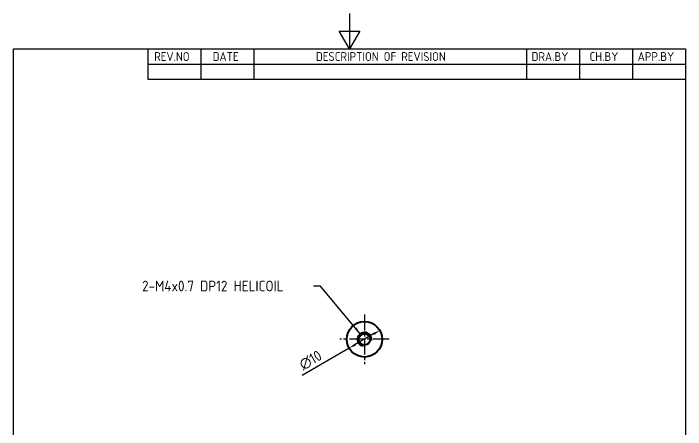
# Model space of a CAD drawing. Header units: millimetres. Extents: x 0 to 210, y 0 to 297.
# Drawn here: x 10 to 200, y 179.5 to 297 of the extents above; entities that cross this region are included whole.
import ezdxf

# ---------------------------------------------------------------- set-up
doc = ezdxf.new("R2010")
doc.units = ezdxf.units.MM
doc.linetypes.add('CHAIN', pattern=[0.35429999999999995, 0.2362, -0.0295, 0.0591, -0.0295])
doc.layers.get('0').update_dxf_attribs({"color": 3, "lineweight": 25})
for name, color, linetype, lineweight in [('가시적인 것(ISO)', 3, 'Continuous', 40), ('가시적인 좁은 것(ISO)', 3, 'Continuous', 35), ('경계(ISO)', 7, 'Continuous', 25), ('기호(ISO)', 5, 'Continuous', 25), ('중심 표식(ISO)', 1, 'Continuous', 25), ('치수(ISO)', 2, 'Continuous', 25)]:
    doc.layers.add(name, color=color, linetype=linetype, lineweight=lineweight)
doc.styles.add('ISO Proportiona M2B', font='isocp.shx')
doc.styles.add('치수 텍스트_PSTEK_POSCO', font='isocp.shx')
doc.dimstyles.new('치수_PSTEK_POSCO', dxfattribs={"dimtxt": 3, "dimasz": 2, "dimexe": 2, "dimexo": 2.5, "dimgap": 1, "dimtad": 1, "dimrnd": 1e-08, "dimdsep": 46, "dimtxsty": '치수 텍스트_PSTEK_POSCO', "dimcen": 0.09, "dimdle": 10, "dimclrd": 7, "dimclre": 7, "dimclrt": 2, "dimadec": 1, "dimazin": 2, "dimtfac": 1, "dimtmove": 0, "dimatfit": 3, "dimfxl": 0, "dimtolj": 1, "dimlwd": -1, "dimlwe": -1, "dimarcsym": 0})
doc.dimstyles.new('치수_PSTEK_POSCO$7', dxfattribs={"dimtxt": 3, "dimasz": 2, "dimexe": 2, "dimexo": 2.5, "dimgap": 1, "dimtad": 1, "dimrnd": 1e-08, "dimdsep": 46, "dimtxsty": '치수 텍스트_PSTEK_POSCO', "dimcen": 0.09, "dimdle": 10, "dimclrd": 7, "dimclre": 7, "dimclrt": 2, "dimadec": 1, "dimazin": 2, "dimtfac": 1, "dimtmove": 0, "dimatfit": 3, "dimfxl": 0, "dimtolj": 1, "dimlwd": -1, "dimlwe": -1, "dimarcsym": 0})

# ---------------------------------------------------------------- blocks, each defined once
blk = doc.blocks.new('경계 Default Border')
at = {"layer": '경계(ISO)', "flags": 128}
for points in [[(105, 297.0000076293945), (105, 287.0000076293945), (102.1132469177246, 292.0000076293945), (107.8867530822754, 292.0000076293945), (105, 287.0000076293945)], [(10, 10), (10, 287.0000076293945), (200, 287.0000076293945), (200, 10), (10, 10)]]:
    blk.add_lwpolyline(points, dxfattribs=at)
blk = doc.blocks.new('리비전 내역')
at = {"layer": '기호(ISO)'}
for p, q in [((48.00000000000001, 287.0000076293945), (200, 287.0000076293945)), ((48.00000000000001, 287.0000076293945), (48.00000000000001, 282.7200076293945)), ((63.00000000000001, 287.0000076293945), (63.00000000000001, 282.7200076293945)), ((78, 287.0000076293945), (78, 282.7200076293945)), ((155, 287.0000076293945), (155, 282.7200076293945)), ((170, 287.0000076293945), (170, 282.7200076293945)), ((185, 287.0000076293945), (185, 282.7200076293945)), ((200, 287.0000076293945), (200, 282.7200076293945)), ((48.00000000000001, 282.7200076293945), (200, 282.7200076293945)), ((48.00000000000001, 282.7200076293945), (48.00000000000001, 278.4400076293945)), ((63.00000000000001, 282.7200076293945), (63.00000000000001, 278.4400076293945)), ((78, 282.7200076293945), (78, 278.4400076293945)), ((155, 282.7200076293945), (155, 278.4400076293945)), ((170, 282.7200076293945), (170, 278.4400076293945)), ((185, 282.7200076293945), (185, 278.4400076293945)), ((200, 282.7200076293945), (200, 278.4400076293945)), ((48.00000000000001, 278.4400076293945), (200, 278.4400076293945))]:
    blk.add_line(p, q, dxfattribs=at)
at = {"layer": '기호(ISO)', "color": 2, "char_height": 2.5, "attachment_point": 7, "style": 'ISO Proportiona M2B'}
for s, insert in [('REV.NO', (49.7871163682308, 283.5831900503393)), ('DATE', (66.31423177283666, 283.5831900503393)), ('DESCRIPTION OF REVISION', (95.50702043336295, 283.5831900503393)), ('DRA.BY', (156.4757339553203, 283.5831900503393)), ('CH.BY', (172.8642915086116, 283.5831900503393)), ('APP.BY', (186.4777339604403, 283.5831900503393))]:
    blk.add_mtext(s, dxfattribs=dict(at, insert=insert))
blk = doc.blocks.new('*D22')
at = {"layer": 'Defpoints', "color": 0, "transparency": 16777216}
for p in [(113.5579496202969, 207.4808303677744), (104.897695582452, 202.4808303677752)]:
    blk.add_point(p, dxfattribs=at)
at = {"layer": '치수(ISO)', "color": 7, "transparency": 16777216}
for p, q in [((111.8258988127279, 206.4808303677746), (106.629746390021, 203.4808303677751)), ((104.897695582452, 202.4808303677752), (91.57294894540536, 194.7877843099945))]:
    blk.add_line(p, q, dxfattribs=at)
for points in [[(111.6592321460613, 206.7695055023694), (111.9925654793946, 206.1921552331797), (113.5579496202969, 207.4808303677744)], [(106.4630797233544, 203.7695055023699), (106.7964130566876, 203.1921552331802), (104.897695582452, 202.4808303677752)]]:
    blk.add_solid(points, dxfattribs=at)
at = {"layer": '치수(ISO)', "color": 2, "transparency": 16777216, "insert": (91.18897434919, 197.4528478194557), "char_height": 3, "attachment_point": 4, "rotation": 29.999999999994387, "style": '치수 텍스트_PSTEK_POSCO'}
blk.add_mtext('\\A1;∅10', dxfattribs=at)

msp = doc.modelspace()

# ---------------------------------------------------------------- linework, layer by layer
at = {"layer": '가시적인 것(ISO)'}
for radius in [5, 1.621]:
    msp.add_circle((109.2278226013745, 204.9808303677748), radius, dxfattribs=at)
at = {"layer": '가시적인 좁은 것(ISO)'}
msp.add_arc((109.2278226013745, 204.9808303677748), 2, 350.0000000000014, 259.9999999999508, dxfattribs=at)
at = {"layer": '중심 표식(ISO)', "linetype": 'CHAIN', "ltscale": 19.05165100097656}
for p, q in [((109.2278226013745, 211.9808303677748), (109.2278226013745, 197.9808303677748)), ((116.2278226013745, 204.9808303677748), (102.2278226013745, 204.9808303677748))]:
    msp.add_line(p, q, dxfattribs=at)

# ---------------------------------------------------------------- block references
msp.add_blockref('경계 Default Border', (0, 0))
at = {"layer": '기호(ISO)'}
msp.add_blockref('리비전 내역', (0, 0), dxfattribs=at)

# ---------------------------------------------------------------- texts
at = {"layer": '기호(ISO)', "color": 2, "insert": (46.3597215517603, 220.0306204634871), "char_height": 3.00000011920929, "width": 47.48324704170227, "attachment_point": 4, "line_spacing_factor": 0.5250000357627869, "style": '치수 텍스트_PSTEK_POSCO'}
msp.add_mtext('{2-M4x0.7 DP12 HELICOIL}', dxfattribs=at)

# ---------------------------------------------------------------- dimensions: what is measured, and where the dimension line sits
at = {"layer": '치수(ISO)', "color": 7}
dim = msp.add_diameter_dim_2p(p1=(113.5579496202969, 207.4808303677744), p2=(104.897695582452, 202.4808303677752), dimstyle='치수_PSTEK_POSCO', override={"dimdec": 2, "dimlfac": 1, "dimtp": 0, "dimtm": -0, "dimtdec": 2, "dimatfit": 2}, dxfattribs=at)
dim.commit()
dim.dimension.update_dxf_attribs({"geometry": '*D22', "text_midpoint": (94.77826580405807, 196.6383748611754), "dimtype": 163})

# ---------------------------------------------------------------- leaders
at = {"layer": '기호(ISO)', "color": 7, "annotation_type": 0, "has_hookline": 1, "hookline_direction": 1, "text_width": 41.47618275047758}
msp.add_leader([(108.0070751720612, 206.5650575338798), (96.84296859346257, 220.0306204634871), (94.84296859346257, 220.0306204634871)], dimstyle='치수_PSTEK_POSCO$7', override={"dimtad": 0}, dxfattribs=at)

doc.saveas('drawing.dxf')
